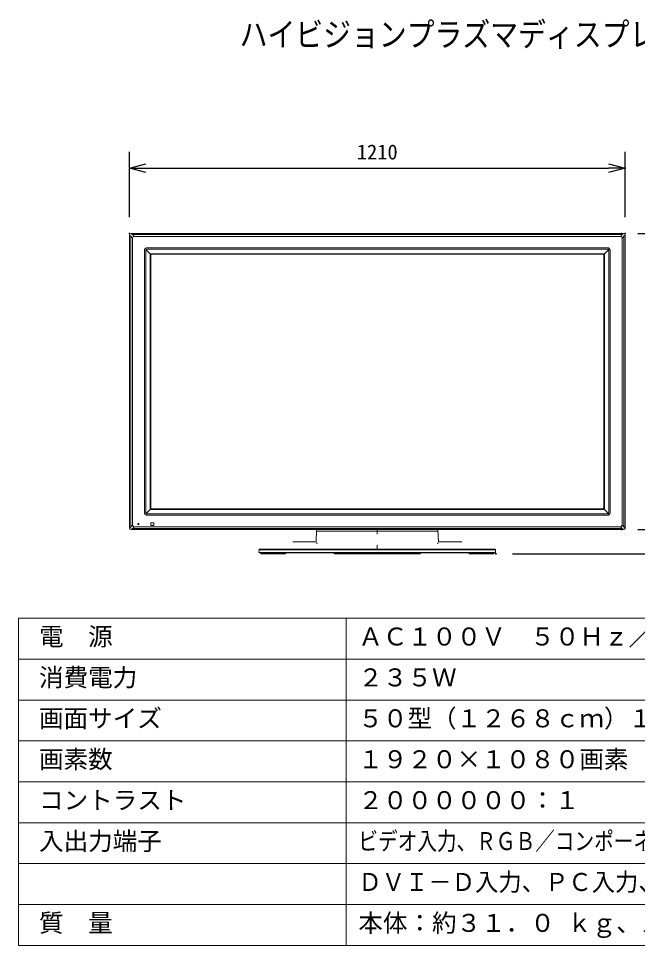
# Model space of a CAD drawing. Units: millimetres, scale not verified. Extents: x -63 to 62, y -57 to 57.
# Drawn here: x -62.5 to 13.1, y -56.5 to 56.8 of the extents above; entities that cross this region are included whole.
import ezdxf
from ezdxf.enums import TextEntityAlignment as Align

# ---------------------------------------------------------------- set-up
doc = ezdxf.new("R2010")
doc.units = ezdxf.units.MM
doc.header["$LTSCALE"] = 0.125
doc.header["$PDMODE"] = 32
doc.header["$PDSIZE"] = 0.0625
for name, color, linetype in [('0-0_0', 7, 'Continuous'), ('0-2_MOJI1', 7, 'Continuous'), ('0-4_DEFPOINTS', 7, 'Continuous'), ('0-6_SUNPO', 7, 'Continuous')]:
    doc.layers.add(name, color=color, linetype=linetype)
doc.layers.add('0-1_WAKU', color=1, linetype='Continuous', lineweight=18)
doc.layers.add('0-5_GAIKEI', color=1, linetype='Continuous', lineweight=18)
doc.styles.add('ＭＳ ゴシック', font='')
doc.styles.get('ＭＳ ゴシック').set_extended_font_data('MS Gothic')

# ---------------------------------------------------------------- blocks, each defined once
blk = doc.blocks.new('_OPEN30')
at = {"layer": '0-0_0'}
blk.add_line((0, 0), (-1, 0), dxfattribs=at)
blk.add_lwpolyline([(-1, 0.26795), (0, 0), (-1, -0.26795)], dxfattribs=at)
blk = doc.blocks.new('D8')
at = {"layer": '0-4_DEFPOINTS'}
for p in [(17.8284, 30.2963), (-5.4871, -8.8336), (24.8284, -8.8336)]:
    blk.add_point(p, dxfattribs=at)
at = {"layer": '0-6_SUNPO'}
for p, q in [((19.8284, 30.2963), (26.8284, 30.2963)), ((24.8284, 28.2963), (24.8284, -6.8336)), ((-3.4871, -8.8336), (26.8284, -8.8336))]:
    blk.add_line(p, q, dxfattribs=at)
at = {"layer": '0-6_SUNPO', "xscale": 2, "yscale": 2}
for p, rotation in [((24.8284, 30.2963), 90), ((24.8284, -8.8336), 270)]:
    blk.add_blockref('_OPEN30', p, dxfattribs=dict(at, rotation=rotation))
at = {"layer": '0-6_SUNPO', "style": 'ＭＳ ゴシック'}
blk.add_text('783', height=1.833, rotation=90, dxfattribs=at).set_placement((24.3284, 8.8564), align=Align.BOTTOM_LEFT)
blk = doc.blocks.new('D6')
at = {"layer": '0-4_DEFPOINTS'}
for p in [(9.8284, 30.2963), (17.8284, 30.2963), (9.8284, -5.896)]:
    blk.add_point(p, dxfattribs=at)
at = {"layer": '0-6_SUNPO'}
for p, q in [((11.8284, 30.2963), (19.8284, 30.2963)), ((17.8284, -3.896), (17.8284, 28.2963)), ((11.8284, -5.896), (19.8284, -5.896))]:
    blk.add_line(p, q, dxfattribs=at)
at = {"layer": '0-6_SUNPO', "xscale": 2, "yscale": 2}
for p, rotation in [((17.8284, 30.2963), 90), ((17.8284, -5.896), 270)]:
    blk.add_blockref('_OPEN30', p, dxfattribs=dict(at, rotation=rotation))
at = {"layer": '0-6_SUNPO', "style": 'ＭＳ ゴシック'}
blk.add_text('724', height=1.833, rotation=90, dxfattribs=at).set_placement((17.3284, 10.3252), align=Align.BOTTOM_LEFT)
blk = doc.blocks.new('D5')
at = {"layer": '0-4_DEFPOINTS'}
for p in [(10.2682, 38.296), (-50.2318, 30.296), (10.2682, 30.296)]:
    blk.add_point(p, dxfattribs=at)
at = {"layer": '0-6_SUNPO'}
for p, q in [((-50.2318, 32.296), (-50.2318, 40.296)), ((10.2682, 32.296), (10.2682, 40.296)), ((-48.2318, 38.296), (8.2682, 38.296))]:
    blk.add_line(p, q, dxfattribs=at)
at = {"layer": '0-6_SUNPO', "xscale": 2, "yscale": 2, "rotation": 180}
blk.add_blockref('_OPEN30', (-50.2318, 38.296), dxfattribs=at)
at = {"layer": '0-6_SUNPO', "xscale": 2, "yscale": 2}
blk.add_blockref('_OPEN30', (10.2682, 38.296), dxfattribs=at)
at = {"layer": '0-6_SUNPO', "style": 'ＭＳ ゴシック'}
blk.add_text('1210', height=1.833, dxfattribs=at).set_placement((-22.4818, 38.796), align=Align.BOTTOM_LEFT)

msp = doc.modelspace()

# ---------------------------------------------------------------- linework, layer by layer
at = {"layer": '0-1_WAKU', "color": 4}
for p, q in [((-62.5005, -16.5048), (62.4995, -16.5048)), ((-62.5005, -16.5048), (-62.5005, -56.5048)), ((-22.5005, -16.5048), (-22.5005, -56.5048)), ((62.4995, -56.5048), (-62.5005, -56.5048))]:
    msp.add_line(p, q, dxfattribs=at)
at = {"layer": '0-1_WAKU'}
for p, q in [((-62.5005, -21.5048), (62.4995, -21.5048)), ((-62.5005, -26.5048), (62.4995, -26.5048)), ((-62.5005, -31.5048), (62.4995, -31.5048)), ((-62.5005, -36.5048), (62.4995, -36.5048)), ((-62.5005, -41.5048), (62.4995, -41.5048)), ((-62.5005, -46.5048), (62.4995, -46.5048)), ((-62.5005, -51.5048), (62.4995, -51.5048))]:
    msp.add_line(p, q, dxfattribs=at)
at = {"layer": '0-5_GAIKEI'}
for p, q in [((-48.9373, 30.3173), (-48.8019, 30.1819)), ((-48.8019, 30.1839), (-48.575, 29.957)), ((-48.8019, -5.3499), (-48.8019, 30.1839)), ((-48.6021, 30.3816), (-48.7375, 30.517)), ((-48.3773, 30.1548), (-48.6041, 30.3816)), ((-48.6041, 30.3816), (11.2296, 30.3816)), ((-48.575, 29.957), (-48.575, -5.123)), ((11.0028, 30.1548), (-48.3773, 30.1548)), ((11.0028, 30.1548), (11.2296, 30.3816)), ((11.4273, 30.1839), (11.2005, 29.957)), ((11.2005, 29.957), (11.2005, -5.123)), ((11.2276, 30.3816), (11.363, 30.517)), ((11.5627, 30.3173), (11.4273, 30.1819)), ((11.4273, -5.3499), (11.4273, 30.1839)), ((-47.1287, 28.5213), (-47.1287, -3.6873)), ((-46.9702, -3.6805), (-46.9702, 28.5146)), ((-46.9493, 28.5666), (-46.3781, 27.9954)), ((9.5295, 28.746), (-46.904, 28.746)), ((-46.8973, 28.5874), (9.5228, 28.5874)), ((9.5748, 28.5666), (9.0036, 27.9954)), ((9.5957, -3.6805), (9.5957, 28.5146)), ((9.7542, 28.5213), (9.7542, -3.6873)), ((-46.42, 27.8924), (-46.42, -3.0584)), ((-46.3598, 27.8778), (-46.3598, -3.0437)), ((8.9007, 28.0373), (-46.2752, 28.0373)), ((-46.2605, 27.977), (8.886, 27.977)), ((8.9852, 27.8778), (8.9852, -3.0437)), ((9.0455, 27.8924), (9.0455, -3.0584)), ((-46.3781, -3.1614), (-46.9493, -3.7326)), ((-46.2752, -3.2033), (8.9007, -3.2033)), ((-46.2605, -3.143), (8.886, -3.143)), ((9.0036, -3.1614), (9.5748, -3.7326)), ((-46.904, -3.912), (9.5295, -3.912)), ((9.5228, -3.7534), (-46.8973, -3.7534)), ((-48.8019, -5.3479), (-48.9373, -5.4833)), ((-48.575, -5.123), (-48.8019, -5.3499)), ((-48.7375, -5.683), (-48.6021, -5.5476)), ((-48.6041, -5.5476), (-48.3773, -5.3208)), ((11.2296, -5.5476), (-48.6041, -5.5476)), ((-48.3773, -5.3208), (11.0028, -5.3208)), ((-47.9435, -4.9517), (-47.831, -4.9517)), ((-47.9435, -5.0642), (-47.9435, -4.9517)), ((-47.9435, -5.0642), (-47.831, -5.0642)), ((-47.831, -5.0642), (-47.831, -4.9517)), ((-46.3473, -5.1581), (-46.3473, -4.8579)), ((-46.3224, -4.833), (-46.0222, -4.833)), ((-46.3224, -5.183), (-46.0222, -5.183)), ((-45.9973, -5.1581), (-45.9973, -4.8579)), ((11.2296, -5.5476), (11.0028, -5.3208)), ((11.2005, -5.123), (11.4273, -5.3499)), ((11.363, -5.683), (11.2276, -5.5476)), ((11.4273, -5.3479), (11.5627, -5.4833)), ((-18.6873, -5.683), (-18.6873, -5.8606)), ((-18.6873, -5.8606), (-18.6873, -6.2397)), ((-29.5812, -7.2042), (-29.5822, -7.2044)), ((-26.1106, -7.3175), (-26.1108, -7.3233)), ((-18.6874, -7.4935), (-18.6874, -7.4902)), ((-18.6873, -7.5856), (-18.6873, -8.0707)), ((-11.2641, -7.3175), (-11.2639, -7.3233)), ((-33.09, -8.4856), (-33.0891, -8.5356)), ((-32.914, -8.5356), (-33.0891, -8.5356)), ((-24.3087, -8.5356), (-32.914, -8.5356)), ((-32.9112, -8.6206), (-32.9112, -8.4856)), ((-32.9112, -8.6206), (-29.9112, -8.6206)), ((-29.9112, -8.6206), (-29.9112, -8.5356)), ((-13.066, -8.5356), (-24.3087, -8.5356)), ((-23.9373, -8.6206), (-23.9373, -8.5356)), ((-23.9373, -8.6206), (-13.4373, -8.6206)), ((-18.6873, -8.0707), (-18.6873, -8.1389)), ((-13.4373, -8.6206), (-13.4373, -8.5356)), ((-4.4607, -8.5356), (-13.066, -8.5356)), ((-7.4635, -8.6206), (-7.4635, -8.5356)), ((-7.4635, -8.6206), (-4.4635, -8.6206)), ((-4.4635, -8.6206), (-4.4635, -8.4856)), ((-4.2856, -8.5356), (-4.4607, -8.5356)), ((-4.2856, -8.5356), (-4.2847, -8.4856))]:
    msp.add_line(p, q, dxfattribs=at)
at = {"layer": '0-5_GAIKEI', "color": 7}
for p, q in [((-48.9373, 30.3173), (-48.9373, -5.4833)), ((-48.7375, 30.517), (11.363, 30.517)), ((11.5627, 30.3173), (11.5627, -5.4833)), ((-48.7375, -5.683), (11.363, -5.683)), ((-26.0968, -5.683), (-26.1742, -7.1593)), ((-11.2779, -5.683), (-11.2005, -7.1593)), ((-33.119, -8.1365), (-33.1373, -8.4856)), ((-33.1373, -8.4856), (-4.2373, -8.4856)), ((-4.3068, -8.0693), (-4.3068, -8.0693)), ((-4.2373, -8.4856), (-4.2556, -8.1365))]:
    msp.add_line(p, q, dxfattribs=at)
at = {"layer": '0-5_GAIKEI'}
msp.add_lwpolyline([(-11.2686, -5.8606), (-18.6873, -5.8606), (-26.1061, -5.8606)], dxfattribs=at)
at = {"layer": '0-5_GAIKEI', "color": 7}
for centre, radius, start, end in [((-19.0205, -1130.5645), 1123.428, 90.36481, 90.50937), ((-18.3541, -1130.5645), 1123.428, 89.49063, 89.63519), ((-33.0441, -8.1405), 0.0751, 108.46308, 176.98409), ((-4.3306, -8.1405), 0.0751, 3.01674, 71.5361)]:
    msp.add_arc(centre, radius, start, end, dxfattribs=at)
at = {"layer": '0-5_GAIKEI'}
for centre, radius, start, end in [((-19.5361, -2.8115), 7.9704, 214.19556, 215.31302), ((-17.8386, -2.8115), 7.9704, 324.68698, 325.80444), ((-5.0407, 38141.4175), 38149.5598, 269.95783, 269.97104), ((-5.416, 73516.1554), 73524.2276, 269.97846, 269.98529), ((-17.9902, 13124.9391), 13133.078, 269.97236, 269.99696), ((-17.8713, 21760.4975), 21768.5682, 269.98309, 269.99785), ((-19.3845, 13125.194), 13133.3329, 270.00304, 270.02764), ((-19.5034, 21760.4982), 21768.5689, 270.00215, 270.01691), ((-31.9268, 73268.126), 73276.1982, 270.01474, 270.02159), ((-32.3343, 38141.8546), 38149.9968, 270.02896, 270.04217)]:
    msp.add_arc(centre, radius, start, end, dxfattribs=at)
at = {"layer": '0-5_GAIKEI', "color": 7}
for centre, major_axis, start_param, end_param in [((-48.737, 30.3167), (-0.1418, 0.1418), 5.49915667, 7.06721394), ((11.3625, 30.3167), (-0.1418, -0.1418), 2.35756402, 3.92562129), ((-48.737, -5.4827), (-0.1418, -0.1418), 5.49915667, 7.06721394), ((11.3625, -5.4827), (-0.1418, 0.1418), 2.35756402, 3.92562129)]:
    msp.add_ellipse(centre, major_axis=major_axis, ratio=0.997265, start_param=start_param, end_param=end_param, dxfattribs=at)
at = {"layer": '0-5_GAIKEI'}
for centre, major_axis, ratio, start_param, end_param in [((-48.0158, 29.5955), (-0.5022, 0.5022), 0.49281, 5.8722213, 6.69414931), ((10.6413, 29.5955), (-0.5022, -0.5022), 0.49281, 2.73062865, 3.55255666), ((-46.9034, 28.5207), (-0.1595, 0.1595), 0.997265, 5.49915667, 7.06721394), ((-46.8954, 28.5147), (-0.0127, -0.074), 0.995515, 4.11756889, 4.88254043), ((-46.8974, 28.5127), (-0.074, -0.0127), 0.995515, 4.54223753, 5.30720907), ((9.5229, 28.5127), (-0.074, 0.0127), 0.995515, 4.11756889, 4.88254043), ((9.5289, 28.5207), (-0.1595, -0.1595), 0.997265, 2.35756402, 3.92562129), ((9.5209, 28.5147), (-0.0127, 0.074), 0.995515, 4.54223753, 5.30720907), ((-46.2674, 27.8887), (-0.1272, 0.0866), 0.973581, 6.10967819, 6.86859292), ((-46.2714, 27.8846), (-0.0866, 0.1272), 0.973581, 5.69777769, 6.45669242), ((-46.259, 27.8763), (-0.0718, 0.0718), 0.985257, 5.50521349, 7.06115713), ((8.8845, 27.8763), (-0.0718, -0.0718), 0.985257, 2.36362083, 3.91956448), ((8.8969, 27.8846), (-0.0866, -0.1272), 0.973581, 2.96808554, 3.72700027), ((8.8929, 27.8887), (-0.1272, -0.0866), 0.973581, 2.55618504, 3.31509977), ((-46.2674, -3.0546), (-0.1272, -0.0866), 0.973581, 5.69777769, 6.45669242), ((-46.2714, -3.0506), (-0.0866, -0.1272), 0.973581, 6.10967819, 6.86859292), ((-46.259, -3.0422), (-0.0718, -0.0718), 0.985257, 5.50521349, 7.06115713), ((8.8845, -3.0422), (-0.0718, 0.0718), 0.985257, 2.36362083, 3.91956448), ((8.8969, -3.0506), (-0.0866, 0.1272), 0.973581, 2.55618504, 3.31509977), ((8.8929, -3.0546), (-0.1272, 0.0866), 0.973581, 2.96808554, 3.72700027), ((-46.9034, -3.6866), (-0.1595, -0.1595), 0.997265, 5.49915667, 7.06721394), ((-46.8954, -3.6807), (-0.0127, 0.074), 0.995515, 1.40064487, 2.16561642), ((-46.8974, -3.6786), (-0.074, 0.0127), 0.995515, 0.97597624, 1.74094778), ((9.5229, -3.6786), (-0.074, -0.0127), 0.995515, 1.40064487, 2.16561642), ((9.5289, -3.6866), (-0.1595, 0.1595), 0.997265, 2.35756402, 3.92562129), ((9.5209, -3.6807), (-0.0127, -0.074), 0.995515, 0.97597624, 1.74094778), ((-48.0158, -4.7615), (-0.5022, -0.5022), 0.49281, 5.8722213, 6.69414931), ((-46.3222, -4.8581), (-0.0178, 0.0178), 0.992433, 5.50158524, 7.06478537), ((-46.3222, -5.1579), (-0.0178, -0.0178), 0.992433, 5.50158524, 7.06478537), ((-46.0224, -4.8581), (-0.0178, -0.0178), 0.992433, 2.35999259, 3.92319272), ((-46.0224, -5.1579), (-0.0178, 0.0178), 0.992433, 2.35999259, 3.92319272), ((10.6413, -4.7615), (-0.5022, 0.5022), 0.49281, 2.73062865, 3.55255666)]:
    msp.add_ellipse(centre, major_axis=major_axis, ratio=ratio, start_param=start_param, end_param=end_param, dxfattribs=at)

# ---------------------------------------------------------------- block references
at = {"layer": '0-6_SUNPO'}
for name in ['D5', 'D8', 'D6']:
    msp.add_blockref(name, (1.2946, 0.213), dxfattribs=at)

# ---------------------------------------------------------------- texts
at = {"layer": '0-2_MOJI1', "style": 'ＭＳ ゴシック'}
for s, height, width, p in [('ハイビジョンプラズマディスプレイ据置きスタンド付', 2.933, 0.85, (-35.5005, 52.4952)), ('ビデオ入力、ＲＧＢ／コンポーネントビデオ入力、ＨＤＭＩ入力', 2.199, 0.8, (-21.0005, -45.5048)), ('ＤＶＩ－Ｄ入力、ＰＣ入力、ＲＳ２３２Ｃ、音声入力', 2.199, 0.95, (-21.0005, -50.5048))]:
    msp.add_text(s, height=height, dxfattribs=dict(at, width=width)).set_placement(p, align=Align.BOTTOM_LEFT)
for s, p in [('電  源', (-60.0005, -20.5048)), ('ＡＣ１００Ｖ\u3000５０Ｈｚ／６０Ｈｚ', (-21.0005, -20.5048)), ('消費電力', (-60.0005, -25.5048)), ('２３５Ｗ', (-21.0005, -25.5048)), ('画面サイズ', (-60.0005, -30.5048)), ('５０型（１２６８ｃｍ）１６：９', (-21.0005, -30.5048)), ('画素数', (-60.0005, -35.5048)), ('１９２０×１０８０画素', (-21.0005, -35.5048)), ('コントラスト', (-60.0005, -40.5048)), ('２００００００：１', (-21.0005, -40.5048)), ('入出力端子', (-60.0005, -45.5048)), ('質\u3000量', (-60.0005, -55.5048)), ('本体：約３１．０ ｋｇ、スタンド：９ ｋｇ', (-21.0005, -55.5048))]:
    msp.add_text(s, height=2.199, dxfattribs=at).set_placement(p, align=Align.BOTTOM_LEFT)

doc.saveas('drawing.dxf')
